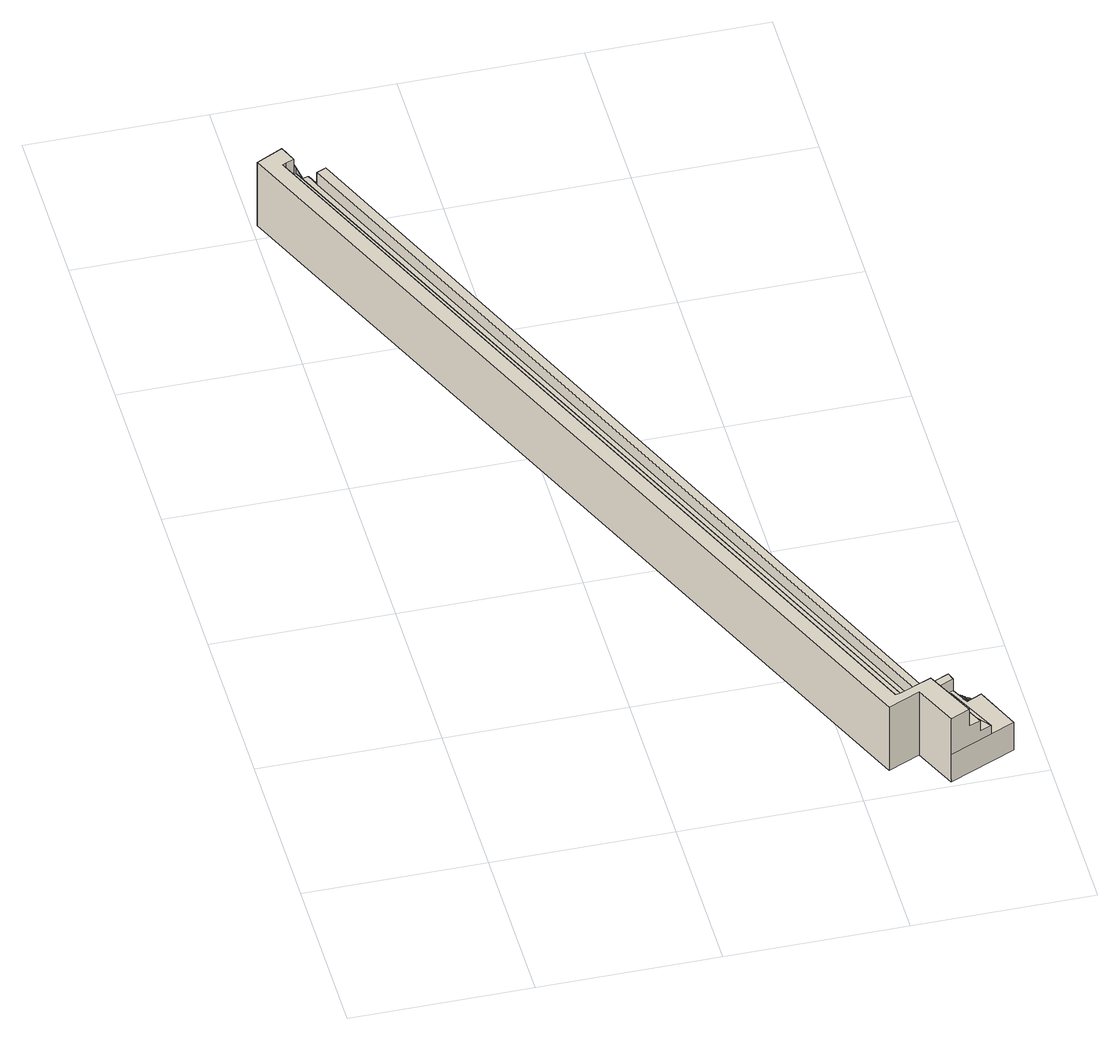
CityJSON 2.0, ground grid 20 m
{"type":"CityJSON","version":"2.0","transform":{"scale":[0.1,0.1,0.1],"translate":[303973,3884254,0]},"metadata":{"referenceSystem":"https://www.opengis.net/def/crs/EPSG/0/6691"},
"CityObjects":{
"otherconstruction1":{"type":"OtherConstruction","attributes":{"conditionOfConstruction":"functional","ConstructionBaseAttribute.adminType":"2","ConstructionBaseAttribute.administorator":"静岡県","DmGeometricAttribute.dmCode":"5211","class":"08","function":"0201"},"geometry":[{"type":"MultiSurface","lod":"3","boundaries":[[[0,1,2]],[[3,4,5,6,7,8,9,10,11]],[[12,13,14,15]],[[16,17,18,19]],[[20,21,22,23]],[[24,25,26,27,28,29,30,31,32,33,34,35,36,37,38]],[[11,10,39,40,41,42,43,44,45,46,47]],[[48,1,0]],[[49,50,51,52,53]],[[54,55,56,57,58,59]],[[31,13,12,32]],[[35,17,36]],[[36,17,16,37]],[[38,16,19,24]],[[54,47,60,61,55]],[[61,62,56,55]],[[62,63,64,65,57,56]],[[66,67,28,27]],[[67,68,29,28]],[[68,69,70,30,29]],[[41,71,72,73,42]],[[74,75,76,77]],[[72,78,77,76,79,73]],[[80,60,81,82]],[[73,83,84,85,86,87,88,89,90,91,92,93,94,95,96,97,98,99,43,42]],[[2,1,40,39]],[[15,14,48,0]],[[100,22,101,12]],[[2,39,10,100,0]],[[15,0,100,12]],[[9,22,100,10]],[[26,25,102,7,103]],[[103,52,104,105,26]],[[102,23,8,7]],[[24,19,106,25]],[[106,19,18,21,20]],[[23,22,9,8]],[[25,106,20,23,102]],[[7,53,52,103]],[[34,18,17,35]],[[33,101,18,34]],[[21,18,101,22]],[[32,12,101,33]],[[107,51,50,108,109,65,64]],[[78,82,81,110,111,112,113,114,115,116,74,77]],[[47,46,117,81,60]],[[80,118,61,60]],[[118,63,62,61]],[[5,119,120,6]],[[58,57,65,121,122,123,124,125,126,127,128,129,130,131,132,133,134,135,136,137,3]],[[107,104,52,51]],[[120,53,7]],[[138,139,140,141]],[[142,143,144,145]],[[146,147,148,149]],[[150,151,152,153]],[[154,155,156,157]],[[158,159,160,161]],[[162,163,164,165]],[[166,167,168,117]],[[46,45,166,117]],[[168,167,139,138]],[[141,140,143,142]],[[145,144,147,146]],[[149,148,151,150]],[[153,152,155,154]],[[157,156,159,158]],[[161,160,163,162]],[[116,162,165,74]],[[165,164,75,74]],[[81,117,168,138,110]],[[115,158,161,162,116]],[[114,154,157,158,115]],[[113,150,153,154,114]],[[112,146,149,150,113]],[[111,142,145,146,112]],[[110,138,141,142,111]],[[83,73,79,169]],[[84,83,169,170]],[[85,84,170,171]],[[86,85,171,172]],[[87,86,172,173]],[[88,87,173,174]],[[89,88,174,175]],[[90,89,175,176]],[[91,90,176,177]],[[92,91,177,178]],[[93,92,178,179]],[[94,93,179,180]],[[95,94,180,181]],[[96,95,181,182]],[[97,96,182,183]],[[98,97,183,184]],[[99,98,184,185]],[[43,99,185,44]],[[45,167,166]],[[167,140,139]],[[140,144,143]],[[144,148,147]],[[148,152,151]],[[152,156,155]],[[156,160,159]],[[160,164,163]],[[164,76,75]],[[185,184,44]],[[44,184,167,45]],[[183,182,184]],[[181,180,182]],[[179,178,180]],[[177,176,178]],[[175,174,176]],[[173,172,174]],[[171,170,172]],[[169,79,170]],[[184,182,140,167]],[[182,180,144,140]],[[180,178,148,144]],[[178,176,152,148]],[[176,174,156,152]],[[174,172,160,156]],[[172,170,164,160]],[[170,79,76,164]],[[3,137,186,4]],[[187,119,5]],[[135,188,189,136]],[[190,191,192,187]],[[133,193,194,134]],[[131,195,196,132]],[[197,198,199,200]],[[201,202,203,204]],[[205,206,207,208]],[[129,209,210,130]],[[127,211,212,128]],[[213,214,215,216]],[[125,217,218,126]],[[219,220,221,222]],[[123,223,224,124]],[[121,225,226,122]],[[227,228,229,230]],[[231,49,232,233]],[[194,200,187,189]],[[196,204,200,194]],[[210,208,204,196]],[[212,216,208,210]],[[218,222,216,212]],[[224,230,222,218]],[[226,233,230,224]],[[109,108,233,226]],[[136,189,186,137]],[[134,194,188,135]],[[132,196,193,133]],[[130,210,195,131]],[[128,212,209,129]],[[126,218,211,127]],[[124,224,217,125]],[[122,226,223,123]],[[65,109,225,121]],[[186,189,4]],[[187,192,120,119]],[[188,194,189]],[[200,199,191,190]],[[193,196,194]],[[204,203,198,197]],[[195,210,196]],[[208,207,202,201]],[[209,212,210]],[[216,215,206,205]],[[211,218,212]],[[222,221,214,213]],[[217,224,218]],[[230,229,220,219]],[[223,226,224]],[[233,232,228,227]],[[225,109,226]],[[108,50,49,231]],[[4,189,187,5]],[[190,187,200]],[[197,200,204]],[[201,204,208]],[[205,208,216]],[[213,216,222]],[[219,222,230]],[[227,230,233]],[[231,233,108]],[[6,120,7]],[[192,191,120]],[[199,198,191]],[[203,202,198]],[[207,206,202]],[[215,214,206]],[[221,220,214]],[[229,228,220]],[[232,49,228]],[[228,53,220]],[[191,53,120]],[[198,53,191]],[[202,53,198]],[[206,53,202]],[[214,53,206]],[[220,53,214]],[[16,38,37]],[[228,49,53]],[[54,59,11,47]],[[3,11,59,58]],[[1,48,14,13,31,30,70,40]],[[69,68,72,71]],[[118,80,82,78,72,68,67,66,105,104,107,64,63]],[[27,26,105,66]],[[71,41,40,70,69]]]}]}
},
"vertices":[
[503,80,50],[543,28,50],[515,86,50],[71,1027,38],[69,1032,38],[67,1037,38],[65,1041,38],[59,1039,38],[51,1035,38],[477,69,38],[490,74,38],[484,87,38],[490,74,64],[517,17,64],[530,22,64],[503,80,64],[35,1013,64],[453,59,64],[463,63,64],[44,1017,64],[39,1029,50],[463,63,50],[477,69,50],[51,1035,50],[44,1017,87],[39,1029,87],[36,1036,87],[6,1021,87],[437,40,87],[473,56,87],[495,7,87],[517,17,87],[490,74,87],[477,69,87],[463,63,87],[453,59,87],[448,58,87],[31,1011,87],[35,1013,87],[515,86,38],[543,28,38],[570,40,38],[548,91,38],[531,83,38],[528,88,38],[527,91,38],[525,95,38],[521,103,38],[530,22,50],[74,1045,20],[76,1045,20],[72,1054,20],[56,1046,20],[59,1039,20],[521,103,54],[518,112,54],[488,99,54],[82,1032,54],[71,1027,54],[484,87,54],[521,103,20],[518,112,20],[488,99,20],[488,99,0],[82,1032,0],[82,1032,20],[6,1021,0],[437,40,0],[473,56,0],[495,7,0],[495,7,38],[570,40,0],[548,91,0],[548,91,20],[541,102,20],[543,98,20],[544,99,20],[543,103,20],[543,103,0],[546,95,20],[521,103,0],[525,95,20],[525,95,0],[546,90,20],[546,90,22],[544,89,22],[544,89,25],[543,89,25],[543,89,27],[541,88,27],[541,88,28],[539,87,28],[539,87,30],[537,86,30],[537,86,32],[535,85,32],[535,85,35],[533,84,35],[533,84,37],[531,83,37],[490,74,50],[477,69,64],[51,1035,58],[56,1046,38],[56,1046,0],[36,1036,0],[39,1029,64],[72,1054,0],[78,1041,20],[80,1037,20],[527,96,20],[529,97,20],[532,98,20],[533,99,20],[536,100,20],[538,100,20],[539,101,20],[525,95,37],[518,112,0],[67,1037,37],[65,1041,37],[80,1031,20],[80,1031,22],[79,1031,22],[79,1031,25],[78,1030,25],[78,1030,27],[77,1030,27],[77,1030,28],[76,1029,28],[76,1029,30],[75,1029,30],[75,1029,32],[74,1028,32],[74,1028,35],[72,1028,35],[72,1028,37],[71,1027,37],[527,96,35],[529,92,35],[531,93,35],[529,97,35],[529,97,32],[531,93,32],[533,93,32],[532,98,32],[532,98,30],[533,93,30],[535,94,30],[533,99,30],[534,99,28],[535,94,28],[537,95,28],[536,100,28],[536,100,27],[537,95,27],[539,96,27],[538,100,27],[538,100,25],[539,96,25],[541,97,25],[539,101,25],[539,101,22],[541,97,22],[543,98,22],[541,102,22],[527,91,37],[529,92,37],[527,96,37],[544,94,20],[544,94,22],[542,94,22],[542,94,25],[541,93,25],[541,93,27],[539,92,27],[539,92,28],[537,91,28],[537,91,30],[535,91,30],[535,91,32],[533,90,32],[533,90,35],[530,89,35],[530,89,37],[528,88,37],[69,1032,37],[68,1037,37],[70,1033,35],[70,1033,37],[68,1037,35],[66,1042,35],[66,1042,37],[72,1033,32],[72,1033,35],[73,1034,30],[73,1034,32],[69,1038,32],[67,1042,32],[67,1042,35],[69,1038,35],[71,1038,30],[69,1043,30],[69,1043,32],[71,1038,32],[72,1039,28],[70,1043,28],[70,1043,30],[72,1039,30],[74,1034,28],[74,1034,30],[75,1034,27],[75,1034,28],[73,1039,27],[71,1044,27],[71,1044,28],[73,1039,28],[76,1035,25],[76,1035,27],[74,1040,25],[72,1044,25],[72,1044,27],[74,1040,27],[77,1035,22],[77,1035,25],[78,1036,20],[78,1036,22],[75,1040,22],[73,1045,22],[73,1045,25],[75,1040,25],[76,1041,20],[74,1045,22],[76,1041,22]
]}
